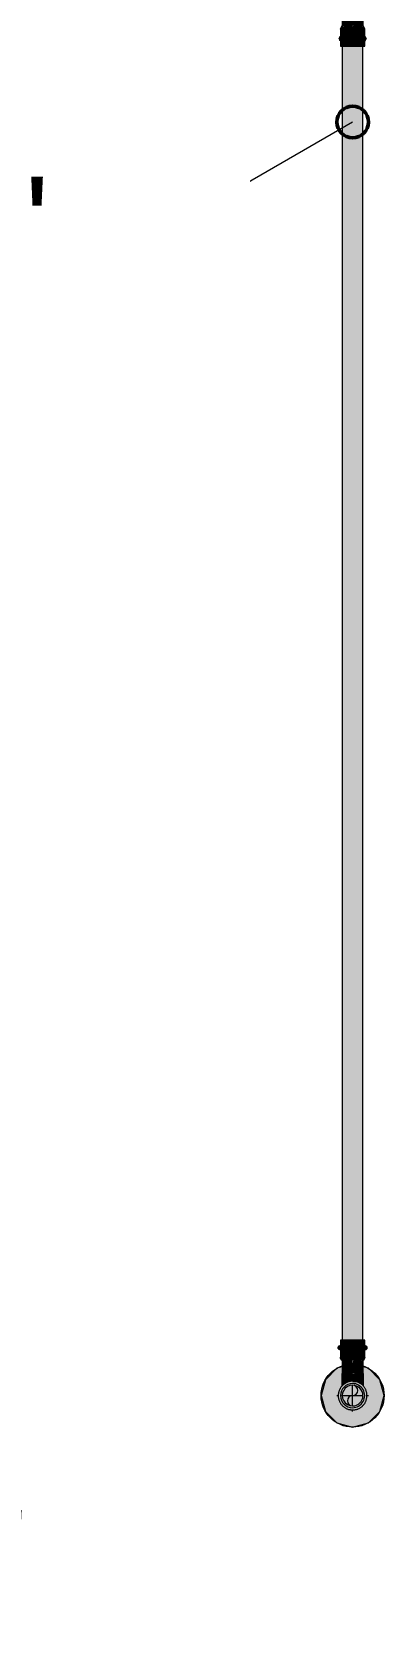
# Model space of a CAD drawing. Header units: inches. Extents: x -3385 to 41, y 7 to 1342.
# Drawn here: x -2704.4 to -2682, y 633.1 to 734.3 of the extents above; entities that cross this region are included whole.
import ezdxf

# ---------------------------------------------------------------- set-up
doc = ezdxf.new("R2010")
doc.units = ezdxf.units.IN
doc.header["$MEASUREMENT"] = 0
for name, color, linetype, lineweight in [('A-ANNO-NOTE', 131, 'Continuous', 9), ('G-ANNO-DIMS', 111, 'Continuous', 9), ('P-PIPE', 3, 'Continuous', 9), ('P-PIPE-CNTR', 3, 'Continuous', 9)]:
    doc.layers.add(name, color=color, linetype=linetype, lineweight=lineweight)
doc.styles.add('Arial', font='arial.ttf', dxfattribs={"height": 5.901198})

# ---------------------------------------------------------------- blocks, each defined once
blk = doc.blocks.new('Victaulic-VicPress316-Elbow 90-45deg Style P568_P571 - Standard-1196210-LOWER PARKING')
at = {"layer": 'P-PIPE'}
for points in [[(-2684, 650.63), (-2684, 650.92), (-2684.77, 650.92), (-2684.87, 650.87), (-2684.91, 650.78), (-2684.85, 650.68), (-2684.77, 650.63), (-2684.14, 650.63)], [(-2684.27, 650.92), (-2684, 650.92), (-2684, 651.26), (-2684.77, 651.26), (-2684.75, 650.92), (-2684.27, 650.92)], [(-2684, 650.18), (-2684, 650.63), (-2684.77, 650.63), (-2684.75, 650.18), (-2684.12, 650.18)], [(-2683.35, 650.92), (-2683.23, 650.92), (-2683.23, 651.26), (-2684, 651.26), (-2684, 650.92), (-2683.38, 650.92)], [(-2683.23, 650.63), (-2683.14, 650.69), (-2683.09, 650.78), (-2683.15, 650.88), (-2683.23, 650.92), (-2684, 650.92), (-2684, 650.63), (-2683.25, 650.63)], [(-2683.23, 650.18), (-2683.25, 650.63), (-2684, 650.63), (-2684, 650.18), (-2683.25, 650.18)], [(-2684, 649.96), (-2684, 650.18), (-2684.77, 650.18), (-2684.75, 650.1), (-2684.66, 649.97), (-2684.62, 650), (-2684.52, 649.98), (-2684.46, 649.97), (-2684.42, 649.99), (-2684.23, 649.99), (-2684.11, 649.98), (-2684, 649.96)], [(-2684, 649.14), (-2684.01, 649.97), (-2684.18, 649.99), (-2684.36, 649.98), (-2684.43, 649.99), (-2684.47, 649.97), (-2684.57, 650), (-2684.65, 649.98), (-2684.66, 649.96), (-2684.65, 649.14), (-2684.11, 649.14)], [(-2683.34, 649.96), (-2683.28, 650.04), (-2683.25, 650.12), (-2683.25, 650.18), (-2684, 650.18), (-2683.99, 649.97), (-2683.83, 649.99), (-2683.64, 649.98), (-2683.57, 649.99), (-2683.53, 649.97), (-2683.41, 650), (-2683.36, 649.99), (-2683.34, 649.97)], [(-2683.35, 649.14), (-2683.34, 649.14), (-2683.35, 649.98), (-2683.37, 650), (-2683.49, 649.98), (-2683.54, 649.97), (-2683.57, 649.99), (-2683.77, 649.99), (-2683.84, 649.99), (-2684, 649.96), (-2684, 649.14), (-2683.37, 649.14)], [(-2684, 646.83), (-2684, 646.98), (-2684.54, 647.2), (-2684.77, 647.74), (-2684.54, 648.28), (-2684, 648.51), (-2684, 648.65), (-2684.17, 648.64), (-2684.33, 648.59), (-2684.62, 648.41), (-2684.78, 648.21), (-2684.85, 648.08), (-2684.89, 647.9), (-2684.91, 647.72), (-2684.86, 647.56), (-2684.85, 647.41), (-2684.73, 647.2), (-2684.62, 647.07), (-2684.33, 646.89), (-2684.17, 646.85)], [(-2683.34, 648.37), (-2683.35, 649.14), (-2684, 649.12), (-2683.99, 648.58), (-2683.65, 648.58), (-2683.38, 648.41), (-2683.35, 648.38)], [(-2683.67, 646.89), (-2683.38, 647.07), (-2683.22, 647.28), (-2683.15, 647.41), (-2683.11, 647.58), (-2683.09, 647.76), (-2683.14, 647.92), (-2683.15, 648.08), (-2683.27, 648.28), (-2683.38, 648.41), (-2683.67, 648.59), (-2684, 648.58), (-2684, 648.51), (-2683.46, 648.28), (-2683.23, 647.74), (-2683.46, 647.2), (-2684, 646.98), (-2684, 646.9)], [(-2684, 646.98), (-2684, 647.09), (-2684.46, 647.28), (-2684.66, 647.74), (-2684.46, 648.21), (-2684, 648.4), (-2684, 648.51), (-2684.54, 648.28), (-2684.77, 647.74), (-2684.54, 647.2)], [(-2684, 646.98), (-2683.46, 647.2), (-2683.23, 647.74), (-2683.46, 648.28), (-2684, 648.51), (-2684, 648.4), (-2683.53, 648.21), (-2683.34, 647.74), (-2683.53, 647.28), (-2684, 647.09)]]:
    blk.add_hatch(color=256, dxfattribs=at).paths.add_polyline_path(points, flags=0)
h = blk.add_hatch(color=256, dxfattribs=at)
h.paths.add_polyline_path([(-2684.66, 648.37), (-2684.58, 648.44), (-2684.33, 648.59), (-2684.15, 648.64), (-2684, 648.65), (-2684, 649.14), (-2684.66, 649.14), (-2684.66, 648.4)], flags=0)
h.paths.add_polyline_path([(-2684.05, 648.49), (-2684, 648.51), (-2684.04, 648.49)], flags=0)
for p, q in [((-2684.77, 651.26), (-2684.77, 650.92)), ((-2684, 651.26), (-2684.77, 651.26)), ((-2684.77, 650.92), (-2684, 650.92)), ((-2684.77, 650.63), (-2684.77, 650.18)), ((-2684.77, 650.63), (-2684, 650.63)), ((-2683.23, 651.26), (-2684, 651.26)), ((-2684, 650.92), (-2683.23, 650.92)), ((-2684, 650.63), (-2683.23, 650.63)), ((-2683.23, 650.92), (-2683.23, 651.26)), ((-2683.23, 650.18), (-2683.23, 650.63)), ((-2684.66, 650.03), (-2684.66, 649.14)), ((-2683.34, 649.14), (-2683.34, 650.03)), ((-2684.66, 647.71), (-2684.66, 647.74)), ((-2684, 648.51), (-2684, 648.51)), ((-2684, 648.51), (-2684, 648.51)), ((-2684, 648.4), (-2684, 648.4)), ((-2684, 646.98), (-2684, 646.98)), ((-2684, 646.98), (-2684, 646.98))]:
    blk.add_line(p, q, dxfattribs=at)
at = {"layer": 'P-PIPE', "flags": 128}
for points in [[(-2684.77, 650.63), (-2684.77, 650.63), (-2684.78, 650.63), (-2684.78, 650.63), (-2684.79, 650.64), (-2684.8, 650.64), (-2684.8, 650.64), (-2684.81, 650.64), (-2684.81, 650.64), (-2684.82, 650.64), (-2684.82, 650.64), (-2684.83, 650.65), (-2684.83, 650.65), (-2684.84, 650.65), (-2684.84, 650.66), (-2684.85, 650.66), (-2684.85, 650.66), (-2684.86, 650.67), (-2684.86, 650.67), (-2684.87, 650.67), (-2684.87, 650.68), (-2684.88, 650.68), (-2684.88, 650.69), (-2684.88, 650.69), (-2684.89, 650.7), (-2684.89, 650.7), (-2684.89, 650.71), (-2684.9, 650.71), (-2684.9, 650.72), (-2684.9, 650.72), (-2684.9, 650.73), (-2684.9, 650.73), (-2684.91, 650.74), (-2684.91, 650.74), (-2684.91, 650.75), (-2684.91, 650.75), (-2684.91, 650.76), (-2684.91, 650.77), (-2684.91, 650.77), (-2684.91, 650.78), (-2684.91, 650.78), (-2684.91, 650.79), (-2684.91, 650.79), (-2684.91, 650.8), (-2684.91, 650.81), (-2684.91, 650.81), (-2684.91, 650.82), (-2684.91, 650.82), (-2684.9, 650.83), (-2684.9, 650.83), (-2684.9, 650.84), (-2684.9, 650.84), (-2684.89, 650.85), (-2684.89, 650.85), (-2684.89, 650.86), (-2684.88, 650.86), (-2684.88, 650.87), (-2684.88, 650.87), (-2684.87, 650.88), (-2684.87, 650.88), (-2684.87, 650.89), (-2684.86, 650.89), (-2684.86, 650.89), (-2684.85, 650.9), (-2684.85, 650.9), (-2684.84, 650.9), (-2684.84, 650.91), (-2684.83, 650.91), (-2684.83, 650.91), (-2684.82, 650.91), (-2684.82, 650.92), (-2684.81, 650.92), (-2684.8, 650.92), (-2684.8, 650.92), (-2684.79, 650.92), (-2684.79, 650.92), (-2684.78, 650.92), (-2684.78, 650.92), (-2684.77, 650.92), (-2684.77, 650.92)], [(-2684, 650.92), (-2684.03, 650.92), (-2684.06, 650.92), (-2684.09, 650.92), (-2684.12, 650.92), (-2684.15, 650.92), (-2684.18, 650.92), (-2684.21, 650.92), (-2684.24, 650.92), (-2684.27, 650.92), (-2684.3, 650.92), (-2684.33, 650.92), (-2684.35, 650.92), (-2684.38, 650.92), (-2684.41, 650.92), (-2684.43, 650.92), (-2684.46, 650.92), (-2684.48, 650.92), (-2684.51, 650.92), (-2684.53, 650.92), (-2684.55, 650.92), (-2684.57, 650.92), (-2684.59, 650.92), (-2684.61, 650.92), (-2684.63, 650.92), (-2684.65, 650.92), (-2684.66, 650.92), (-2684.68, 650.92), (-2684.69, 650.92), (-2684.7, 650.92), (-2684.71, 650.92), (-2684.73, 650.92), (-2684.73, 650.92), (-2684.74, 650.92), (-2684.75, 650.92), (-2684.76, 650.92), (-2684.76, 650.92), (-2684.76, 650.92), (-2684.77, 650.92), (-2684.77, 650.92), (-2684.77, 650.92)], [(-2684.77, 650.92), (-2684.77, 650.92), (-2684.76, 650.92), (-2684.76, 650.92), (-2684.76, 650.92), (-2684.75, 650.92), (-2684.74, 650.92), (-2684.74, 650.92), (-2684.73, 650.92)], [(-2684.73, 650.63), (-2684.73, 650.63), (-2684.74, 650.63), (-2684.75, 650.63), (-2684.76, 650.63), (-2684.76, 650.63), (-2684.76, 650.63), (-2684.77, 650.63), (-2684.77, 650.63), (-2684.77, 650.63)], [(-2684.77, 650.63), (-2684.77, 650.63), (-2684.76, 650.63), (-2684.76, 650.63), (-2684.76, 650.63), (-2684.75, 650.63), (-2684.74, 650.63), (-2684.74, 650.63), (-2684.73, 650.63), (-2684.72, 650.63), (-2684.71, 650.63), (-2684.69, 650.63), (-2684.68, 650.63), (-2684.67, 650.63), (-2684.65, 650.63), (-2684.63, 650.63), (-2684.62, 650.63), (-2684.6, 650.63), (-2684.58, 650.63), (-2684.56, 650.63), (-2684.53, 650.63), (-2684.51, 650.63), (-2684.49, 650.63), (-2684.46, 650.63), (-2684.44, 650.63), (-2684.41, 650.63), (-2684.39, 650.63), (-2684.36, 650.63), (-2684.33, 650.63), (-2684.31, 650.63), (-2684.28, 650.63), (-2684.25, 650.63), (-2684.22, 650.63), (-2684.19, 650.63), (-2684.16, 650.63), (-2684.13, 650.63), (-2684.1, 650.63), (-2684.07, 650.63), (-2684.04, 650.63), (-2684.01, 650.63), (-2684, 650.63)], [(-2683.23, 650.92), (-2683.23, 650.92), (-2683.24, 650.92), (-2683.24, 650.92), (-2683.24, 650.92), (-2683.25, 650.92), (-2683.26, 650.92), (-2683.26, 650.92), (-2683.27, 650.92), (-2683.28, 650.92), (-2683.29, 650.92), (-2683.31, 650.92), (-2683.32, 650.92), (-2683.34, 650.92), (-2683.35, 650.92), (-2683.37, 650.92), (-2683.39, 650.92), (-2683.4, 650.92), (-2683.42, 650.92), (-2683.44, 650.92), (-2683.47, 650.92), (-2683.49, 650.92), (-2683.51, 650.92), (-2683.54, 650.92), (-2683.56, 650.92), (-2683.59, 650.92), (-2683.61, 650.92), (-2683.64, 650.92), (-2683.67, 650.92), (-2683.69, 650.92), (-2683.72, 650.92), (-2683.75, 650.92), (-2683.78, 650.92), (-2683.81, 650.92), (-2683.84, 650.92), (-2683.87, 650.92), (-2683.9, 650.92), (-2683.93, 650.92), (-2683.96, 650.92), (-2683.99, 650.92), (-2684, 650.92)], [(-2684, 650.63), (-2683.97, 650.63), (-2683.94, 650.63), (-2683.91, 650.63), (-2683.88, 650.63), (-2683.85, 650.63), (-2683.82, 650.63), (-2683.79, 650.63), (-2683.76, 650.63), (-2683.73, 650.63), (-2683.7, 650.63), (-2683.67, 650.63), (-2683.65, 650.63), (-2683.62, 650.63), (-2683.59, 650.63), (-2683.57, 650.63), (-2683.54, 650.63), (-2683.52, 650.63), (-2683.49, 650.63), (-2683.47, 650.63), (-2683.45, 650.63), (-2683.43, 650.63), (-2683.41, 650.63), (-2683.39, 650.63), (-2683.37, 650.63), (-2683.36, 650.63), (-2683.34, 650.63), (-2683.32, 650.63), (-2683.31, 650.63), (-2683.3, 650.63), (-2683.29, 650.63), (-2683.28, 650.63), (-2683.27, 650.63), (-2683.26, 650.63), (-2683.25, 650.63), (-2683.25, 650.63), (-2683.24, 650.63), (-2683.24, 650.63), (-2683.23, 650.63), (-2683.23, 650.63), (-2683.23, 650.63)], [(-2683.28, 650.92), (-2683.27, 650.92), (-2683.26, 650.92), (-2683.25, 650.92), (-2683.25, 650.92), (-2683.24, 650.92), (-2683.24, 650.92), (-2683.23, 650.92), (-2683.23, 650.92), (-2683.23, 650.92)], [(-2683.23, 650.63), (-2683.23, 650.63), (-2683.24, 650.63), (-2683.24, 650.63), (-2683.24, 650.63), (-2683.25, 650.63), (-2683.26, 650.63), (-2683.26, 650.63), (-2683.27, 650.63)], [(-2683.23, 650.92), (-2683.23, 650.92), (-2683.22, 650.92), (-2683.22, 650.92), (-2683.21, 650.92), (-2683.21, 650.92), (-2683.2, 650.92), (-2683.19, 650.92), (-2683.19, 650.92), (-2683.18, 650.91), (-2683.18, 650.91), (-2683.17, 650.91), (-2683.17, 650.91), (-2683.16, 650.91), (-2683.16, 650.9), (-2683.15, 650.9), (-2683.15, 650.9), (-2683.14, 650.89), (-2683.14, 650.89), (-2683.13, 650.88), (-2683.13, 650.88), (-2683.13, 650.88), (-2683.12, 650.87), (-2683.12, 650.87), (-2683.11, 650.86), (-2683.11, 650.86), (-2683.11, 650.85), (-2683.11, 650.85), (-2683.1, 650.84), (-2683.1, 650.84), (-2683.1, 650.83), (-2683.1, 650.83), (-2683.09, 650.82), (-2683.09, 650.81), (-2683.09, 650.81), (-2683.09, 650.8), (-2683.09, 650.8), (-2683.09, 650.79), (-2683.09, 650.79), (-2683.09, 650.78), (-2683.09, 650.77), (-2683.09, 650.77), (-2683.09, 650.76), (-2683.09, 650.76), (-2683.09, 650.75), (-2683.09, 650.75), (-2683.09, 650.74), (-2683.1, 650.73), (-2683.1, 650.73), (-2683.1, 650.72), (-2683.1, 650.72), (-2683.1, 650.71), (-2683.11, 650.71), (-2683.11, 650.7), (-2683.11, 650.7), (-2683.12, 650.69), (-2683.12, 650.69), (-2683.12, 650.68), (-2683.13, 650.68), (-2683.13, 650.68), (-2683.14, 650.67), (-2683.14, 650.67), (-2683.14, 650.66), (-2683.15, 650.66), (-2683.15, 650.66), (-2683.16, 650.65), (-2683.16, 650.65), (-2683.17, 650.65), (-2683.17, 650.65), (-2683.18, 650.64), (-2683.19, 650.64), (-2683.19, 650.64), (-2683.2, 650.64), (-2683.2, 650.64), (-2683.21, 650.64), (-2683.21, 650.63), (-2683.22, 650.63), (-2683.23, 650.63), (-2683.23, 650.63), (-2683.23, 650.63)], [(-2684.66, 649.96), (-2684.67, 649.97), (-2684.67, 649.98), (-2684.68, 649.98), (-2684.69, 649.99), (-2684.7, 650), (-2684.71, 650.01), (-2684.71, 650.02), (-2684.72, 650.03), (-2684.72, 650.04), (-2684.73, 650.04), (-2684.74, 650.05), (-2684.74, 650.06), (-2684.74, 650.07), (-2684.75, 650.08), (-2684.75, 650.09), (-2684.76, 650.1), (-2684.76, 650.12), (-2684.76, 650.13), (-2684.76, 650.14), (-2684.76, 650.15), (-2684.77, 650.16), (-2684.77, 650.17), (-2684.77, 650.18), (-2684.77, 650.18)], [(-2683.23, 650.18), (-2683.23, 650.17), (-2683.23, 650.16), (-2683.24, 650.15), (-2683.24, 650.14), (-2683.24, 650.13), (-2683.24, 650.12), (-2683.24, 650.11), (-2683.25, 650.1), (-2683.25, 650.09), (-2683.26, 650.08), (-2683.26, 650.07), (-2683.26, 650.06), (-2683.27, 650.05), (-2683.28, 650.04), (-2683.28, 650.03), (-2683.29, 650.02), (-2683.29, 650.01), (-2683.3, 650), (-2683.31, 649.99), (-2683.32, 649.99), (-2683.32, 649.98), (-2683.33, 649.97), (-2683.34, 649.97), (-2683.34, 649.96)], [(-2684, 648.65), (-2684.04, 648.65), (-2684.07, 648.65), (-2684.11, 648.65), (-2684.15, 648.64), (-2684.18, 648.64), (-2684.22, 648.63), (-2684.25, 648.62), (-2684.29, 648.61), (-2684.32, 648.6), (-2684.36, 648.58), (-2684.39, 648.57), (-2684.42, 648.55), (-2684.45, 648.53), (-2684.48, 648.52), (-2684.51, 648.5), (-2684.54, 648.47), (-2684.57, 648.45), (-2684.6, 648.43), (-2684.63, 648.4), (-2684.65, 648.38), (-2684.68, 648.35), (-2684.7, 648.32), (-2684.73, 648.3), (-2684.75, 648.27), (-2684.77, 648.24), (-2684.79, 648.2), (-2684.8, 648.17), (-2684.82, 648.14), (-2684.84, 648.11), (-2684.85, 648.07), (-2684.86, 648.04), (-2684.87, 648), (-2684.88, 647.97), (-2684.89, 647.93), (-2684.9, 647.9), (-2684.9, 647.86), (-2684.91, 647.83), (-2684.91, 647.79), (-2684.91, 647.75), (-2684.91, 647.72), (-2684.91, 647.68), (-2684.91, 647.64), (-2684.9, 647.61), (-2684.9, 647.57), (-2684.89, 647.54), (-2684.88, 647.5), (-2684.87, 647.47), (-2684.86, 647.43), (-2684.84, 647.4), (-2684.83, 647.36), (-2684.81, 647.33), (-2684.8, 647.3), (-2684.78, 647.27), (-2684.76, 647.24), (-2684.74, 647.21), (-2684.72, 647.18), (-2684.69, 647.15), (-2684.67, 647.12), (-2684.64, 647.1), (-2684.62, 647.07), (-2684.59, 647.05), (-2684.56, 647.02), (-2684.53, 647), (-2684.5, 646.98), (-2684.47, 646.96), (-2684.44, 646.94), (-2684.41, 646.93), (-2684.37, 646.91), (-2684.34, 646.9), (-2684.31, 646.88), (-2684.27, 646.87), (-2684.24, 646.86), (-2684.2, 646.85), (-2684.16, 646.85), (-2684.13, 646.84), (-2684.09, 646.84), (-2684.06, 646.83), (-2684.02, 646.83), (-2684, 646.83)], [(-2684.66, 648.37), (-2684.66, 648.38), (-2684.66, 648.43), (-2684.66, 648.48), (-2684.66, 648.53), (-2684.66, 648.58), (-2684.66, 648.63), (-2684.66, 648.68), (-2684.66, 648.74), (-2684.66, 648.79), (-2684.66, 648.84), (-2684.66, 648.9), (-2684.66, 648.95), (-2684.66, 649.01), (-2684.66, 649.07), (-2684.66, 649.12), (-2684.66, 649.14)], [(-2684, 646.83), (-2683.96, 646.83), (-2683.93, 646.83), (-2683.89, 646.84), (-2683.85, 646.84), (-2683.82, 646.85), (-2683.78, 646.86), (-2683.75, 646.87), (-2683.71, 646.88), (-2683.68, 646.89), (-2683.64, 646.9), (-2683.61, 646.92), (-2683.58, 646.93), (-2683.55, 646.95), (-2683.52, 646.97), (-2683.49, 646.99), (-2683.46, 647.01), (-2683.43, 647.03), (-2683.4, 647.06), (-2683.37, 647.08), (-2683.35, 647.11), (-2683.32, 647.13), (-2683.3, 647.16), (-2683.27, 647.19), (-2683.25, 647.22), (-2683.23, 647.25), (-2683.21, 647.28), (-2683.2, 647.31), (-2683.18, 647.35), (-2683.16, 647.38), (-2683.15, 647.41), (-2683.14, 647.45), (-2683.13, 647.48), (-2683.12, 647.52), (-2683.11, 647.55), (-2683.1, 647.59), (-2683.1, 647.62), (-2683.09, 647.66), (-2683.09, 647.7), (-2683.09, 647.73), (-2683.09, 647.77), (-2683.09, 647.81), (-2683.09, 647.84), (-2683.1, 647.88), (-2683.1, 647.91), (-2683.11, 647.95), (-2683.12, 647.99), (-2683.13, 648.02), (-2683.14, 648.05), (-2683.16, 648.09), (-2683.17, 648.12), (-2683.19, 648.16), (-2683.2, 648.19), (-2683.22, 648.22), (-2683.24, 648.25), (-2683.26, 648.28), (-2683.28, 648.31), (-2683.31, 648.34), (-2683.33, 648.36), (-2683.36, 648.39), (-2683.38, 648.42), (-2683.41, 648.44), (-2683.44, 648.46), (-2683.47, 648.48), (-2683.5, 648.5), (-2683.53, 648.52), (-2683.56, 648.54), (-2683.59, 648.56), (-2683.63, 648.57), (-2683.66, 648.59), (-2683.69, 648.6), (-2683.73, 648.61), (-2683.76, 648.62), (-2683.8, 648.63), (-2683.84, 648.64), (-2683.87, 648.65), (-2683.91, 648.65), (-2683.94, 648.65), (-2683.98, 648.65), (-2684, 648.65)], [(-2683.34, 649.14), (-2683.34, 649.08), (-2683.34, 649.02), (-2683.34, 648.97), (-2683.34, 648.91), (-2683.34, 648.86), (-2683.34, 648.8), (-2683.34, 648.75), (-2683.34, 648.7), (-2683.34, 648.65), (-2683.34, 648.59), (-2683.34, 648.54), (-2683.34, 648.49), (-2683.34, 648.44), (-2683.34, 648.4), (-2683.34, 648.37)], [(-2684.66, 647.74), (-2684.66, 647.74), (-2684.66, 647.75), (-2684.66, 647.75)], [(-2683.34, 647.75), (-2683.34, 647.74), (-2683.34, 647.74), (-2683.34, 647.74)]]:
    blk.add_lwpolyline(points, dxfattribs=at)
at = {"layer": 'P-PIPE'}
for major_axis, start_param, end_param in [((0, 0.766), 6.283167, 9.424759), ((0, 0.657), 0.000007, 3.1416), ((0, 0.766), 3.141599, 6.283192), ((0, 0.658), 3.141593, 6.283185)]:
    blk.add_ellipse((-2684, 647.74), major_axis=major_axis, ratio=1, start_param=start_param, end_param=end_param, dxfattribs=at)
blk = doc.blocks.new('Victaulic-VicPress316-Elbow 90-45deg Style P568_P571 - Standard-1196220-LOWER PARKING')
at = {"layer": 'P-PIPE'}
for points in [[(-2684.66, 736.3), (-2684.66, 736.54), (-2684.68, 736.59), (-2684.75, 736.8), (-2684.77, 736.92), (-2684.65, 737.31), (-2684.51, 737.48), (-2684.36, 737.58), (-2684.29, 737.61), (-2684.12, 737.66), (-2684.04, 737.67), (-2684, 737.69), (-2684, 737.83), (-2684.17, 737.82), (-2684.33, 737.77), (-2684.62, 737.59), (-2684.78, 737.39), (-2684.85, 737.25), (-2684.86, 737.1), (-2684.91, 736.92), (-2684.89, 736.76), (-2684.85, 736.59), (-2684.75, 736.41), (-2684.67, 736.32)], [(-2684.66, 736.54), (-2684.64, 737.04), (-2684.59, 737.19), (-2684.52, 737.31), (-2684.44, 737.4), (-2684.4, 737.44), (-2684.29, 737.5), (-2684.15, 737.55), (-2684.11, 737.56), (-2684, 737.58), (-2684, 737.69), (-2684.05, 737.67), (-2684.17, 737.65), (-2684.36, 737.58), (-2684.55, 737.45), (-2684.67, 737.27), (-2684.73, 737.12), (-2684.77, 736.92), (-2684.72, 736.7), (-2684.67, 736.57)], [(-2683.34, 736.3), (-2683.25, 736.41), (-2683.15, 736.59), (-2683.14, 736.74), (-2683.09, 736.92), (-2683.11, 737.08), (-2683.15, 737.25), (-2683.29, 737.48), (-2683.38, 737.59), (-2683.67, 737.77), (-2684, 737.76), (-2684, 737.69), (-2683.95, 737.66), (-2683.82, 737.65), (-2683.63, 737.57), (-2683.46, 737.46), (-2683.32, 737.25), (-2683.25, 737.03), (-2683.23, 736.92), (-2683.34, 736.45), (-2683.34, 736.31)], [(-2683.34, 736.55), (-2683.33, 736.57), (-2683.28, 736.7), (-2683.23, 736.92), (-2683.28, 737.14), (-2683.33, 737.27), (-2683.49, 737.48), (-2683.64, 737.58), (-2683.68, 737.61), (-2683.83, 737.65), (-2683.96, 737.67), (-2684, 737.67), (-2683.99, 737.57), (-2683.84, 737.55), (-2683.71, 737.5), (-2683.64, 737.46), (-2683.53, 737.37), (-2683.46, 737.28), (-2683.41, 737.19), (-2683.36, 737.06), (-2683.35, 737.03), (-2683.34, 736.57)], [(-2684, 735.51), (-2684, 737.57), (-2684.11, 737.56), (-2684.22, 737.53), (-2684.4, 737.44), (-2684.42, 737.42), (-2684.5, 737.34), (-2684.57, 737.24), (-2684.63, 737.08), (-2684.65, 737.03), (-2684.66, 736.59), (-2684.65, 735.51), (-2684.11, 735.51)], [(-2684, 735.51), (-2683.34, 735.52), (-2683.35, 737.03), (-2683.38, 737.14), (-2683.43, 737.24), (-2683.5, 737.34), (-2683.58, 737.42), (-2683.73, 737.51), (-2683.78, 737.53), (-2683.89, 737.56), (-2684, 737.56), (-2684, 735.51)], [(-2684, 734.47), (-2684.01, 734.68), (-2684.17, 734.66), (-2684.36, 734.67), (-2684.43, 734.66), (-2684.47, 734.68), (-2684.59, 734.65), (-2684.64, 734.66), (-2684.66, 734.69), (-2684.72, 734.61), (-2684.77, 734.47), (-2684.12, 734.47)], [(-2684, 734.68), (-2684, 735.51), (-2684.66, 735.52), (-2684.65, 734.67), (-2684.63, 734.65), (-2684.51, 734.67), (-2684.46, 734.68), (-2684.43, 734.66), (-2684.23, 734.66), (-2684.16, 734.66), (-2684, 734.68)], [(-2683.43, 734.65), (-2683.36, 734.66), (-2683.34, 734.69), (-2683.35, 735.51), (-2684, 735.51), (-2683.99, 734.68), (-2683.83, 734.66), (-2683.64, 734.67), (-2683.57, 734.66), (-2683.52, 734.68), (-2683.43, 734.65)], [(-2684, 734.47), (-2683.23, 734.47), (-2683.25, 734.55), (-2683.34, 734.68), (-2683.38, 734.65), (-2683.48, 734.67), (-2683.54, 734.68), (-2683.58, 734.66), (-2683.78, 734.66), (-2683.88, 734.66), (-2684, 734.68), (-2684, 734.47)], [(-2684, 733.72), (-2684, 734.01), (-2684.77, 734.02), (-2684.86, 733.96), (-2684.91, 733.87), (-2684.85, 733.77), (-2684.77, 733.73), (-2684.13, 733.72)], [(-2684, 734.01), (-2684, 734.47), (-2684.77, 734.47), (-2684.75, 734.02), (-2684.1, 734.01)], [(-2684, 733.39), (-2684, 733.72), (-2684.77, 733.72), (-2684.77, 733.39), (-2684.14, 733.39)], [(-2684, 734.01), (-2683.23, 734.02), (-2683.25, 734.47), (-2684, 734.47), (-2684, 734.02)], [(-2684, 733.72), (-2683.23, 733.73), (-2683.14, 733.78), (-2683.09, 733.87), (-2683.16, 733.98), (-2683.23, 734.02), (-2684, 734.01), (-2684, 733.79)], [(-2684, 733.39), (-2683.23, 733.39), (-2683.25, 733.73), (-2684, 733.72)]]:
    blk.add_hatch(color=256, dxfattribs=at).paths.add_polyline_path(points, flags=0)
for p, q in [((-2684.77, 736.92), (-2684.77, 736.92)), ((-2684.77, 736.92), (-2684.77, 736.92)), ((-2684.66, 736.92), (-2684.66, 736.91)), ((-2683.34, 736.91), (-2683.34, 736.92)), ((-2683.23, 736.92), (-2683.23, 736.92)), ((-2683.23, 736.92), (-2683.23, 736.92)), ((-2684.77, 734.47), (-2684.66, 734.69)), ((-2684.66, 735.52), (-2684.66, 734.62)), ((-2683.34, 734.62), (-2683.34, 735.52)), ((-2683.23, 734.47), (-2683.34, 734.69)), ((-2684.77, 734.47), (-2684.77, 734.02)), ((-2684.77, 733.73), (-2684.77, 733.39)), ((-2683.23, 734.02), (-2683.23, 734.47)), ((-2683.23, 733.39), (-2683.23, 733.73))]:
    blk.add_line(p, q, dxfattribs=at)
at = {"layer": 'P-PIPE', "flags": 128}
for points in [[(-2684, 737.83), (-2684.04, 737.83), (-2684.07, 737.83), (-2684.11, 737.83), (-2684.15, 737.82), (-2684.18, 737.81), (-2684.22, 737.81), (-2684.25, 737.8), (-2684.29, 737.79), (-2684.32, 737.77), (-2684.36, 737.76), (-2684.39, 737.75), (-2684.42, 737.73), (-2684.45, 737.71), (-2684.48, 737.69), (-2684.52, 737.67), (-2684.54, 737.65), (-2684.57, 737.63), (-2684.6, 737.61), (-2684.63, 737.58), (-2684.65, 737.56), (-2684.68, 737.53), (-2684.7, 737.5), (-2684.73, 737.47), (-2684.75, 737.44), (-2684.77, 737.41), (-2684.79, 737.38), (-2684.8, 737.35), (-2684.82, 737.32), (-2684.84, 737.29), (-2684.85, 737.25), (-2684.86, 737.22), (-2684.87, 737.18), (-2684.88, 737.15), (-2684.89, 737.11), (-2684.9, 737.08), (-2684.9, 737.04), (-2684.91, 737), (-2684.91, 736.97), (-2684.91, 736.93), (-2684.91, 736.89), (-2684.91, 736.86), (-2684.91, 736.82), (-2684.9, 736.79), (-2684.9, 736.75), (-2684.89, 736.71), (-2684.88, 736.68), (-2684.87, 736.64), (-2684.86, 736.61), (-2684.84, 736.57), (-2684.83, 736.54), (-2684.81, 736.51), (-2684.8, 736.48), (-2684.78, 736.44), (-2684.76, 736.41), (-2684.74, 736.38), (-2684.72, 736.36), (-2684.69, 736.33), (-2684.67, 736.3)], [(-2683.34, 736.29), (-2683.32, 736.31), (-2683.3, 736.34), (-2683.27, 736.37), (-2683.25, 736.4), (-2683.23, 736.43), (-2683.21, 736.46), (-2683.2, 736.49), (-2683.18, 736.52), (-2683.16, 736.56), (-2683.15, 736.59), (-2683.14, 736.62), (-2683.13, 736.66), (-2683.12, 736.69), (-2683.11, 736.73), (-2683.1, 736.77), (-2683.1, 736.8), (-2683.09, 736.84), (-2683.09, 736.87), (-2683.09, 736.91), (-2683.09, 736.95), (-2683.09, 736.98), (-2683.09, 737.02), (-2683.1, 737.06), (-2683.1, 737.09), (-2683.11, 737.13), (-2683.12, 737.16), (-2683.13, 737.2), (-2683.14, 737.23), (-2683.16, 737.27), (-2683.17, 737.3), (-2683.19, 737.33), (-2683.2, 737.37), (-2683.22, 737.4), (-2683.24, 737.43), (-2683.26, 737.46), (-2683.28, 737.49), (-2683.31, 737.51), (-2683.33, 737.54), (-2683.36, 737.57), (-2683.38, 737.59), (-2683.41, 737.62), (-2683.44, 737.64), (-2683.47, 737.66), (-2683.5, 737.68), (-2683.53, 737.7), (-2683.56, 737.72), (-2683.59, 737.74), (-2683.63, 737.75), (-2683.66, 737.77), (-2683.69, 737.78), (-2683.73, 737.79), (-2683.76, 737.8), (-2683.8, 737.81), (-2683.84, 737.82), (-2683.87, 737.82), (-2683.91, 737.83), (-2683.94, 737.83), (-2683.98, 737.83), (-2684, 737.83)], [(-2684.77, 736.92), (-2684.77, 736.89), (-2684.76, 736.86), (-2684.76, 736.83), (-2684.76, 736.8), (-2684.75, 736.77), (-2684.74, 736.74), (-2684.74, 736.71), (-2684.73, 736.68), (-2684.72, 736.65), (-2684.71, 736.62), (-2684.69, 736.59), (-2684.68, 736.56), (-2684.67, 736.54)], [(-2684.66, 736.91), (-2684.66, 736.91), (-2684.66, 736.91), (-2684.66, 736.9), (-2684.66, 736.9), (-2684.66, 736.89), (-2684.66, 736.87), (-2684.66, 736.86), (-2684.66, 736.84), (-2684.66, 736.82), (-2684.66, 736.8), (-2684.66, 736.78), (-2684.66, 736.75), (-2684.66, 736.73), (-2684.66, 736.7), (-2684.66, 736.67), (-2684.66, 736.64), (-2684.66, 736.6), (-2684.66, 736.56), (-2684.66, 736.53), (-2684.66, 736.49), (-2684.66, 736.45), (-2684.66, 736.4), (-2684.66, 736.36), (-2684.66, 736.32), (-2684.66, 736.27), (-2684.66, 736.22), (-2684.66, 736.17), (-2684.66, 736.12), (-2684.66, 736.07), (-2684.66, 736.02), (-2684.66, 735.97), (-2684.66, 735.92), (-2684.66, 735.86), (-2684.66, 735.81), (-2684.66, 735.75), (-2684.66, 735.7), (-2684.66, 735.64), (-2684.66, 735.59), (-2684.66, 735.53), (-2684.66, 735.52)], [(-2683.34, 736.53), (-2683.32, 736.56), (-2683.31, 736.58), (-2683.3, 736.61), (-2683.29, 736.64), (-2683.28, 736.67), (-2683.27, 736.7), (-2683.26, 736.73), (-2683.25, 736.76), (-2683.24, 736.79), (-2683.24, 736.82), (-2683.24, 736.85), (-2683.23, 736.88), (-2683.23, 736.91), (-2683.23, 736.92)], [(-2683.34, 735.52), (-2683.34, 735.57), (-2683.34, 735.63), (-2683.34, 735.68), (-2683.34, 735.74), (-2683.34, 735.79), (-2683.34, 735.85), (-2683.34, 735.9), (-2683.34, 735.95), (-2683.34, 736.01), (-2683.34, 736.06), (-2683.34, 736.11), (-2683.34, 736.16), (-2683.34, 736.21), (-2683.34, 736.26), (-2683.34, 736.3), (-2683.34, 736.35), (-2683.34, 736.39), (-2683.34, 736.44), (-2683.34, 736.48), (-2683.34, 736.52), (-2683.34, 736.55), (-2683.34, 736.59), (-2683.34, 736.63), (-2683.34, 736.66), (-2683.34, 736.69), (-2683.34, 736.72), (-2683.34, 736.75), (-2683.34, 736.77), (-2683.34, 736.8), (-2683.34, 736.82), (-2683.34, 736.84), (-2683.34, 736.85), (-2683.34, 736.87), (-2683.34, 736.88), (-2683.34, 736.89), (-2683.34, 736.9), (-2683.34, 736.91), (-2683.34, 736.91), (-2683.34, 736.91), (-2683.34, 736.91)], [(-2684, 733.72), (-2684.03, 733.72), (-2684.06, 733.72), (-2684.09, 733.72), (-2684.12, 733.72), (-2684.15, 733.72), (-2684.18, 733.72), (-2684.21, 733.72), (-2684.24, 733.72), (-2684.27, 733.72), (-2684.3, 733.72), (-2684.33, 733.72), (-2684.35, 733.72), (-2684.38, 733.72), (-2684.41, 733.72), (-2684.43, 733.72), (-2684.46, 733.72), (-2684.48, 733.72), (-2684.51, 733.72), (-2684.53, 733.72), (-2684.55, 733.72), (-2684.57, 733.72), (-2684.59, 733.72), (-2684.61, 733.72), (-2684.63, 733.72), (-2684.65, 733.73), (-2684.66, 733.73), (-2684.68, 733.73), (-2684.69, 733.73), (-2684.7, 733.73), (-2684.72, 733.73), (-2684.73, 733.73), (-2684.74, 733.73), (-2684.74, 733.73), (-2684.75, 733.73), (-2684.76, 733.73), (-2684.76, 733.73), (-2684.77, 733.73), (-2684.78, 733.73), (-2684.82, 733.74), (-2684.79, 734.02), (-2684.77, 734.02), (-2684.77, 734.02), (-2684.76, 734.02), (-2684.76, 734.02), (-2684.75, 734.02), (-2684.74, 734.02), (-2684.73, 734.02)], [(-2684, 733.72), (-2683.97, 733.72), (-2683.94, 733.72), (-2683.91, 733.72), (-2683.88, 733.72), (-2683.85, 733.72), (-2683.82, 733.72), (-2683.79, 733.72), (-2683.76, 733.72), (-2683.73, 733.72), (-2683.7, 733.72), (-2683.67, 733.72), (-2683.65, 733.72), (-2683.62, 733.72), (-2683.59, 733.72), (-2683.57, 733.72), (-2683.54, 733.72), (-2683.52, 733.72), (-2683.49, 733.72), (-2683.47, 733.72), (-2683.45, 733.72), (-2683.43, 733.72), (-2683.41, 733.72), (-2683.39, 733.72), (-2683.37, 733.72), (-2683.35, 733.73), (-2683.34, 733.73), (-2683.32, 733.73), (-2683.31, 733.73), (-2683.3, 733.73), (-2683.28, 733.73), (-2683.27, 733.73), (-2683.26, 733.73), (-2683.26, 733.73), (-2683.25, 733.73), (-2683.24, 733.73), (-2683.24, 733.73), (-2683.23, 733.73), (-2683.22, 733.73), (-2683.18, 733.74), (-2683.21, 734.02), (-2683.23, 734.02), (-2683.23, 734.02), (-2683.24, 734.02), (-2683.24, 734.02), (-2683.25, 734.02), (-2683.26, 734.02), (-2683.27, 734.02)]]:
    blk.add_lwpolyline(points, dxfattribs=at)
at = {"layer": 'P-PIPE'}
for centre, start_param, end_param in [((-2684, 734.02), 0, 1.570796), ((-2684, 733.73), 0, 1.570796), ((-2684, 734.02), 1.570796, 3.141593), ((-2684, 733.73), 1.570796, 3.141593), ((-2684, 733.39), 0, 1.570796), ((-2684, 733.39), 1.570796, 3.141593)]:
    blk.add_ellipse(centre, major_axis=(-0.766, 0), ratio=0.004152, start_param=start_param, end_param=end_param, dxfattribs=at)

msp = doc.modelspace()

# ---------------------------------------------------------------- hatches: boundary and pattern name
at = {"layer": 'A-ANNO-NOTE'}
h = msp.add_hatch(color=256, dxfattribs=at)
edge = h.paths.add_edge_path(flags=0)
edge.add_arc((-2684, 647.743), 2, 0, 360)
msp.add_hatch(color=256, dxfattribs=at).paths.add_polyline_path([(-2684, 645.743), (-2683, 646.011), (-2682.268, 646.743), (-2682, 647.743), (-2682.268, 648.743), (-2683, 649.475), (-2684, 649.743), (-2685, 649.475), (-2685.732, 648.743), (-2686, 647.743), (-2685.732, 646.743), (-2685, 646.011)], flags=0)
at = {"layer": 'P-PIPE'}
for points in [[(-2684.136, 651.263), (-2684, 651.263), (-2684.003, 733.385), (-2684.658, 733.387), (-2684.655, 651.263), (-2684.168, 651.263)], [(-2683.346, 651.263), (-2683.343, 651.263), (-2683.346, 733.387), (-2684, 733.385), (-2683.998, 651.263), (-2683.365, 651.263)], [(-2684, 647.085), (-2683.992, 647.089), (-2683.535, 647.278), (-2683.346, 647.751), (-2683.535, 648.208), (-2684.008, 648.397), (-2684.465, 648.208), (-2684.654, 647.735), (-2684.465, 647.278), (-2684, 647.085)]]:
    msp.add_hatch(color=256, dxfattribs=at).paths.add_polyline_path(points, flags=0)

# ---------------------------------------------------------------- linework, layer by layer
at = {"layer": 'A-ANNO-NOTE'}
for p, q in [((-2684, 649.743), (-2685, 649.475)), ((-2683, 649.475), (-2684, 649.743)), ((-2685.732, 648.743), (-2686, 647.743)), ((-2685, 649.475), (-2685.732, 648.743)), ((-2682.268, 648.743), (-2683, 649.475)), ((-2682, 647.743), (-2682.268, 648.743)), ((-2686, 647.743), (-2685.732, 646.743)), ((-2682.268, 646.743), (-2682, 647.743)), ((-2685.732, 646.743), (-2685, 646.011)), ((-2683, 646.011), (-2682.268, 646.743)), ((-2685, 646.011), (-2684, 645.743)), ((-2684, 645.743), (-2683, 646.011))]:
    msp.add_line(p, q, dxfattribs=at)
msp.add_circle((-2684, 647.743), 2, dxfattribs=at)
at = {"layer": 'G-ANNO-DIMS'}
for p, q in [((-2684, 728.569), (-2694.852, 722.304)), ((-2694.852, 722.304), (-2702.223, 722.304))]:
    msp.add_line(p, q, dxfattribs=at)
at = {"layer": 'G-ANNO-DIMS', "lineweight": 50}
msp.add_circle((-2684, 728.569), 1, dxfattribs=at)
at = {"layer": 'P-PIPE'}
for p, q in [((-2684.658, 733.387), (-2684.658, 651.263)), ((-2683.343, 651.263), (-2683.343, 733.387))]:
    msp.add_line(p, q, dxfattribs=at)
for centre, start, end in [((-2684, 647.414), 90, 270), ((-2684, 648.072), 270, 89.98313)]:
    msp.add_arc(centre, 0.329, start, end, dxfattribs=at)
at = {"layer": 'P-PIPE-CNTR'}
for p, q in [((-2684, 648.655), (-2684, 648.743)), ((-2685, 647.743), (-2684.906, 647.743)), ((-2684.657, 647.743), (-2683.342, 647.743)), ((-2684, 647.085), (-2684, 648.4)), ((-2683.094, 647.743), (-2683, 647.743)), ((-2684, 646.743), (-2684, 646.831))]:
    msp.add_line(p, q, dxfattribs=at)

# ---------------------------------------------------------------- block references
at = {"layer": 'P-PIPE'}
for name in ['Victaulic-VicPress316-Elbow 90-45deg Style P568_P571 - Standard-1196220-LOWER PARKING', 'Victaulic-VicPress316-Elbow 90-45deg Style P568_P571 - Standard-1196210-LOWER PARKING']:
    msp.add_blockref(name, (0, 0), dxfattribs=at)

# ---------------------------------------------------------------- texts
at = {"layer": 'G-ANNO-DIMS', "insert": (-2763.695, 640.488), "char_height": 5.9012, "width": 70.344, "attachment_point": 1, "line_spacing_factor": 0.938532, "style": 'Arial', "bg_fill": 3, "box_fill_scale": 1.25, "bg_fill_color": 0, "bg_fill_transparency": 0}
msp.add_mtext('BOP 7\' - 10 1/4"', dxfattribs=at)

# ---------------------------------------------------------------- next in the draw order: texts
at = {"layer": 'G-ANNO-DIMS', "insert": (-2762.343, 725.108), "char_height": 5.9012, "width": 70.344, "attachment_point": 1, "line_spacing_factor": 0.938532, "style": 'Arial', "bg_fill": 3, "box_fill_scale": 1.25, "bg_fill_color": 0, "bg_fill_transparency": 0}
msp.add_mtext('BOP 7\' - 11 1/4"', dxfattribs=at)

doc.saveas('drawing.dxf')
